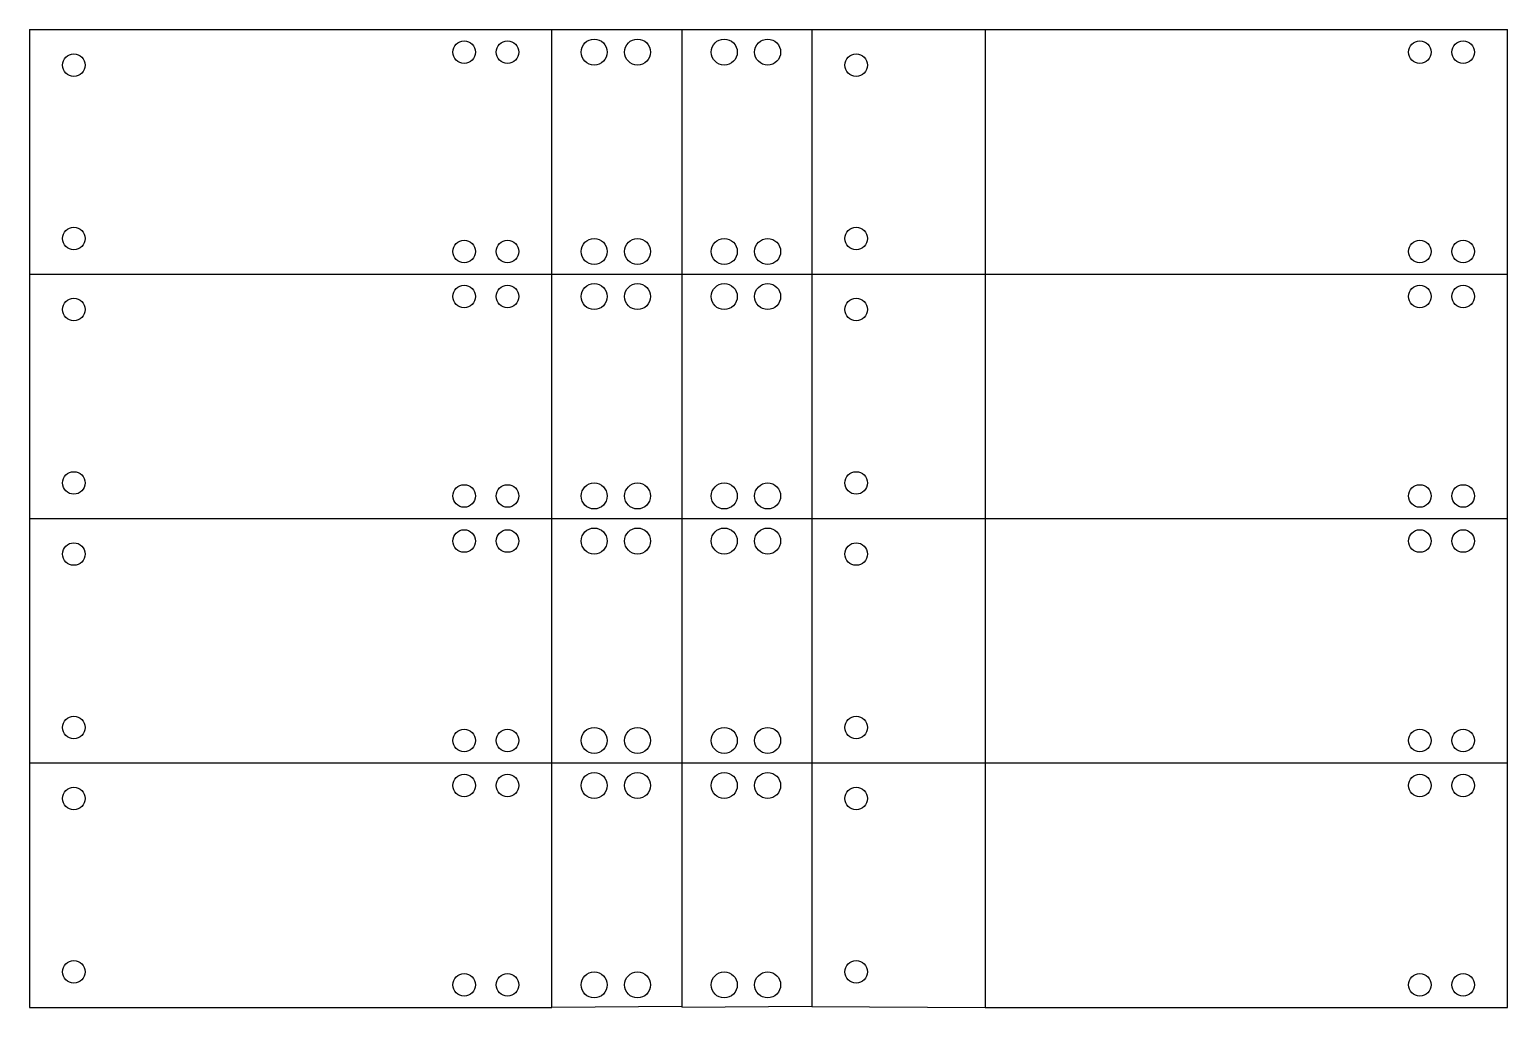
# Model space of a CAD drawing. Extents: x 0 to 170, y 0 to 113.
import ezdxf

# ---------------------------------------------------------------- set-up
doc = ezdxf.new("R2010")
doc.units = 0
doc.layers.get('0').update_dxf_attribs({"linetype": 'CONTINUOUS'})

msp = doc.modelspace()

# ---------------------------------------------------------------- linework, layer by layer
for p, q in [((-0.1, 112.7), (60.1, 112.7)), ((60.1, 112.7), (75.1, 112.7)), ((75.1, 112.7), (75.1, 0)), ((75.1, 112.7), (90.1, 112.7)), ((90.1, 112.7), (90.1, 0)), ((90.1, 112.7), (110.1, 112.7)), ((110.1, 112.7), (170.3, 112.7)), ((110.1, 112.7), (110.1, -0.1)), ((60.1, 84.5), (75.1, 84.5)), ((75.1, 84.5), (90.1, 84.5)), ((90.1, 84.5), (110.1, 84.5)), ((60.1, 56.3), (75.1, 56.3)), ((75.1, 56.3), (90.1, 56.3)), ((90.1, 56.3), (110.1, 56.3)), ((60.1, 28.1), (75.1, 28.1)), ((75.1, 28.1), (90.1, 28.1)), ((90.1, 28.1), (110.1, 28.1)), ((75.1, 0), (60.1, -0.1)), ((90.1, 0), (75.1, -0.1)), ((90.1, 0), (110.1, -0.1))]:
    msp.add_line(p, q)
for points in [[(-0.1, 112.7), (-0.1, 84.5), (60.1, 84.5), (60.1, 112.7)], [(110.1, 84.5), (170.3, 84.5), (170.3, 112.7)], [(-0.1, 84.5), (-0.1, 56.3), (60.1, 56.3), (60.1, 84.5)], [(110.1, 56.3), (170.3, 56.3), (170.3, 84.5)], [(-0.1, 56.3), (-0.1, 28.1), (60.1, 28.1), (60.1, 56.3)], [(110.1, 28.1), (170.3, 28.1), (170.3, 56.3)], [(-0.1, 28.1), (-0.1, -0.1), (60.1, -0.1), (60.1, 28.1)], [(110.1, -0.1), (170.3, -0.1), (170.3, 28.1)]]:
    msp.add_lwpolyline(points)
for centre, radius in [((50, 110.1), 1.3), ((55, 110.1), 1.3), ((65, 110.1), 1.5), ((70, 110.1), 1.5), ((80, 110.1), 1.5), ((85, 110.1), 1.5), ((160.2, 110.1), 1.3), ((165.2, 110.1), 1.3), ((5, 108.6), 1.3), ((95.2, 108.6), 1.3), ((5, 88.6), 1.3), ((95.2, 88.6), 1.3), ((50, 87.1), 1.3), ((55, 87.1), 1.3), ((65, 87.1), 1.5), ((70, 87.1), 1.5), ((80, 87.1), 1.5), ((85, 87.1), 1.5), ((160.2, 87.1), 1.3), ((165.2, 87.1), 1.3), ((50, 81.9), 1.3), ((55, 81.9), 1.3), ((65, 81.9), 1.5), ((70, 81.9), 1.5), ((80, 81.9), 1.5), ((85, 81.9), 1.5), ((160.2, 81.9), 1.3), ((165.2, 81.9), 1.3), ((5, 80.4), 1.3), ((95.2, 80.4), 1.3), ((5, 60.4), 1.3), ((95.2, 60.4), 1.3), ((50, 58.9), 1.3), ((55, 58.9), 1.3), ((65, 58.9), 1.5), ((70, 58.9), 1.5), ((80, 58.9), 1.5), ((85, 58.9), 1.5), ((160.2, 58.9), 1.3), ((165.2, 58.9), 1.3), ((50, 53.7), 1.3), ((55, 53.7), 1.3), ((65, 53.7), 1.5), ((70, 53.7), 1.5), ((80, 53.7), 1.5), ((85, 53.7), 1.5), ((160.2, 53.7), 1.3), ((165.2, 53.7), 1.3), ((5, 52.2), 1.3), ((95.2, 52.2), 1.3), ((5, 32.2), 1.3), ((95.2, 32.2), 1.3), ((50, 30.7), 1.3), ((55, 30.7), 1.3), ((65, 30.7), 1.5), ((70, 30.7), 1.5), ((80, 30.7), 1.5), ((85, 30.7), 1.5), ((160.2, 30.7), 1.3), ((165.2, 30.7), 1.3), ((50, 25.5), 1.3), ((55, 25.5), 1.3), ((65, 25.5), 1.5), ((70, 25.5), 1.5), ((80, 25.5), 1.5), ((85, 25.5), 1.5), ((160.2, 25.5), 1.3), ((165.2, 25.5), 1.3), ((5, 24), 1.3), ((95.2, 24), 1.3), ((5, 4), 1.3), ((95.2, 4), 1.3), ((50, 2.5), 1.3), ((55, 2.5), 1.3), ((65, 2.5), 1.5), ((70, 2.5), 1.5), ((80, 2.5), 1.5), ((85, 2.5), 1.5), ((160.2, 2.5), 1.3), ((165.2, 2.5), 1.3)]:
    msp.add_circle(centre, radius)

doc.saveas('drawing.dxf')
